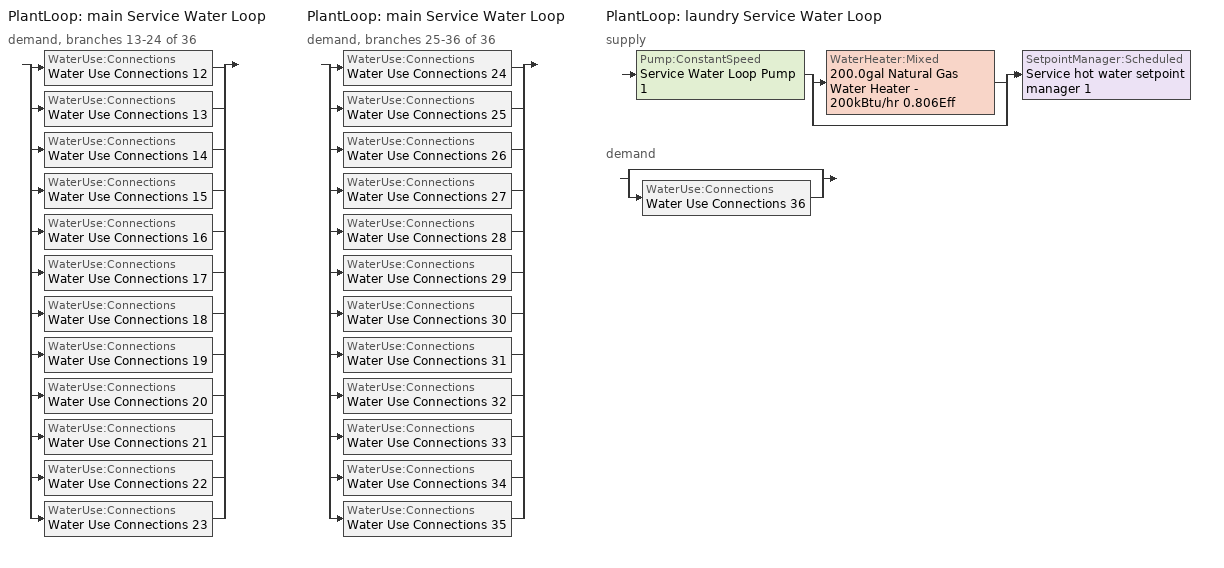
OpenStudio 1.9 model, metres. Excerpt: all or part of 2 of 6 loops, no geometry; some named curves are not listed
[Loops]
PlantLoop 'main Service Water Loop'
 demand, branches 13-24 of 36: split
  | WaterUse:Connections 'Water Use Connections 12'
  | WaterUse:Connections 'Water Use Connections 13'
  | WaterUse:Connections 'Water Use Connections 14'
  | WaterUse:Connections 'Water Use Connections 15'
  | WaterUse:Connections 'Water Use Connections 16'
  | WaterUse:Connections 'Water Use Connections 17'
  | WaterUse:Connections 'Water Use Connections 18'
  | WaterUse:Connections 'Water Use Connections 19'
  | WaterUse:Connections 'Water Use Connections 20'
  | WaterUse:Connections 'Water Use Connections 21'
  | WaterUse:Connections 'Water Use Connections 22'
  | WaterUse:Connections 'Water Use Connections 23'
PlantLoop 'main Service Water Loop'
 demand, branches 25-36 of 36: split
  | WaterUse:Connections 'Water Use Connections 24'
  | WaterUse:Connections 'Water Use Connections 25'
  | WaterUse:Connections 'Water Use Connections 26'
  | WaterUse:Connections 'Water Use Connections 27'
  | WaterUse:Connections 'Water Use Connections 28'
  | WaterUse:Connections 'Water Use Connections 29'
  | WaterUse:Connections 'Water Use Connections 30'
  | WaterUse:Connections 'Water Use Connections 31'
  | WaterUse:Connections 'Water Use Connections 32'
  | WaterUse:Connections 'Water Use Connections 33'
  | WaterUse:Connections 'Water Use Connections 34'
  | WaterUse:Connections 'Water Use Connections 35'
PlantLoop 'laundry Service Water Loop'
 supply: Pump:ConstantSpeed 'Service Water Loop Pump 1' > split
  | WaterHeater:Mixed '200.0gal Natural Gas Water Heater - 200kBtu/hr 0.806Eff'
  | bypass
  join > SetpointManager:Scheduled 'Service hot water setpoint manager 1'
 demand: split
  | bypass
  | WaterUse:Connections 'Water Use Connections 36'
[Coil:Cooling:DX:SingleSpeed] Availability Schedule=Always On Discrete; Rated Total Cooling Capacity {W}=autosize; Rated Sensible Heat Ratio=autosize; Rated Air Flow Rate {m3/s}=autosize; Rated Evaporator Fan Power Per Volume Flow Rate {W/(m3/s)}=773.3; Condenser Type=AirCooled; Evaporative Condenser Effectiveness=0; Evaporative Condenser Air Flow Rate {m3/s}=Autosize; Evaporative Condenser Pump Rated Power Consumption {W}=Autosize; Crankcase Heater Capacity {W}=0; Maximum Outdoor Dry-Bulb Temperature for Crankcase Heater Operation {C}=0; Basin Heater Capacity {W/K}=0; Basin Heater Setpoint Temperature {C}=10
Name | Rated COP {W/W} | Total Cooling Capacity Function of Temperature Curve | Total Cooling Capacity Function of Flow Fraction Curve | Energy Input Ratio Function of Temperature Curve | Energy Input Ratio Function of Flow Fraction Curve | Part Load Fraction Correlation Curve
GuestRoom224 ZN PTAC 1spd DX AC Clg Coil 11kBtu/hr 10.497806073772919EER | 3.63162 | PSZ-Fine Storage DX Coil Cap-FT 21 | DX Coil Cap-FF 21 | PSZ-AC DX Coil EIR-FT 21 | Split DX Coil EIR-FF 21 | HPACCOOLPLFFPLR 21
GuestRoom301 ZN PTAC 1spd DX AC Clg Coil 4kBtu/hr 11.700000000000001EER | 4.0319 | PSZ-Fine Storage DX Coil Cap-FT 22 | DX Coil Cap-FF 22 | PSZ-AC DX Coil EIR-FT 22 | Split DX Coil EIR-FF 22 | HPACCOOLPLFFPLR 22
GuestRoom302_305 ZN PTAC 1spd DX AC Clg Coil 9kBtu/hr 11.08743662960536EER | 3.82794 | PSZ-Fine Storage DX Coil Cap-FT 23 | DX Coil Cap-FF 23 | PSZ-AC DX Coil EIR-FT 23 | Split DX Coil EIR-FF 23 | HPACCOOLPLFFPLR 23
GuestRoom306_308 ZN PTAC 1spd DX AC Clg Coil 8kBtu/hr 11.508174086192541EER | 3.96803 | PSZ-Fine Storage DX Coil Cap-FT 24 | DX Coil Cap-FF 24 | PSZ-AC DX Coil EIR-FT 24 | Split DX Coil EIR-FF 24 | HPACCOOLPLFFPLR 24
GuestRoom309_312 ZN PTAC 1spd DX AC Clg Coil 32kBtu/hr 9.3EER | 3.23281 | PSZ-Fine Storage DX Coil Cap-FT 25 | DX Coil Cap-FF 25 | PSZ-AC DX Coil EIR-FT 25 | Split DX Coil EIR-FF 25 | HPACCOOLPLFFPLR 25
GuestRoom313 ZN PTAC 1spd DX AC Clg Coil 3kBtu/hr 11.700000000000001EER | 4.0319 | PSZ-Fine Storage DX Coil Cap-FT 26 | DX Coil Cap-FF 26 | PSZ-AC DX Coil EIR-FT 26 | Split DX Coil EIR-FF 26 | HPACCOOLPLFFPLR 26
GuestRoom314 ZN PTAC 1spd DX AC Clg Coil 11kBtu/hr 10.587220667632359EER | 3.6614 | PSZ-Fine Storage DX Coil Cap-FT 27 | DX Coil Cap-FF 27 | PSZ-AC DX Coil EIR-FT 27 | Split DX Coil EIR-FF 27 | HPACCOOLPLFFPLR 27
GuestRoom315_318 ZN PTAC 1spd DX AC Clg Coil 43kBtu/hr 9.3EER | 3.23281 | PSZ-Fine Storage DX Coil Cap-FT 28 | DX Coil Cap-FF 28 | PSZ-AC DX Coil EIR-FT 28 | Split DX Coil EIR-FF 28 | HPACCOOLPLFFPLR 28
GuestRoom319 ZN PTAC 1spd DX AC Clg Coil 5kBtu/hr 11.700000000000001EER | 4.0319 | PSZ-Fine Storage DX Coil Cap-FT 29 | DX Coil Cap-FF 29 | PSZ-AC DX Coil EIR-FT 29 | Split DX Coil EIR-FF 29 | HPACCOOLPLFFPLR 29
GuestRoom320_323 ZN PTAC 1spd DX AC Clg Coil 36kBtu/hr 9.3EER | 3.23281 | PSZ-Fine Storage DX Coil Cap-FT 30 | DX Coil Cap-FF 30 | PSZ-AC DX Coil EIR-FT 30 | Split DX Coil EIR-FF 30 | HPACCOOLPLFFPLR 30
GuestRoom324 ZN PTAC 1spd DX AC Clg Coil 3kBtu/hr 11.700000000000001EER | 4.0319 | PSZ-Fine Storage DX Coil Cap-FT 31 | DX Coil Cap-FF 31 | PSZ-AC DX Coil EIR-FT 31 | Split DX Coil EIR-FF 31 | HPACCOOLPLFFPLR 31
GuestRoom401 ZN PTAC 1spd DX AC Clg Coil 12kBtu/hr 10.077103909527477EER | 3.49155 | PSZ-Fine Storage DX Coil Cap-FT 32 | DX Coil Cap-FF 32 | PSZ-AC DX Coil EIR-FT 32 | Split DX Coil EIR-FF 32 | HPACCOOLPLFFPLR 32
GuestRoom402_405 ZN PTAC 1spd DX AC Clg Coil 15kBtu/hr 9.447119833205907EER | 3.2818 | PSZ-Fine Storage DX Coil Cap-FT 33 | DX Coil Cap-FF 33 | PSZ-AC DX Coil EIR-FT 33 | Split DX Coil EIR-FF 33 | HPACCOOLPLFFPLR 33
GuestRoom406_408 ZN PTAC 1spd DX AC Clg Coil 12kBtu/hr 10.170289877612092EER | 3.52258 | PSZ-Fine Storage DX Coil Cap-FT 34 | DX Coil Cap-FF 34 | PSZ-AC DX Coil EIR-FT 34 | Split DX Coil EIR-FF 34 | HPACCOOLPLFFPLR 34
GuestRoom409_412 ZN PTAC 1spd DX AC Clg Coil 41kBtu/hr 9.3EER | 3.23281 | PSZ-Fine Storage DX Coil Cap-FT 35 | DX Coil Cap-FF 35 | PSZ-AC DX Coil EIR-FT 35 | Split DX Coil EIR-FF 35 | HPACCOOLPLFFPLR 35
[PlantLoop]
laundry Service Water Loop: Maximum Loop Temperature {C}=60; Minimum Loop Temperature {C}=10; Plant Loop Volume {m3}=Autocalculate; Load Distribution Scheme=Optimal
[Sizing:Plant]
laundry Service Water Loop: Loop Type=Heating; Design Loop Exit Temperature {C}=60; Loop Design Temperature Difference {deltaC}=5; Sizing Option=NonCoincident; Zone Timesteps in Averaging Window=1; Coincident Sizing Factor Mode=None
[SetpointManager:Scheduled]
Service hot water setpoint manager 1: Control Variable=Temperature; Schedule=Service Water Loop Temp - 140.0F 1
[Pump:ConstantSpeed]
Service Water Loop Pump 1: Rated Flow Rate {m3/s}=autosize; Rated Pump Head {Pa}=0.001; Rated Power Consumption {W}=autosize; Motor Efficiency=0.3; Fraction of Motor Inefficiencies to Fluid Stream=0; Pump Control Type=Intermittent
[WaterHeater:Mixed]
200.0gal Natural Gas Water Heater - 200kBtu/hr 0.806Eff: Tank Volume {m3}=0.757082; Setpoint Temperature Schedule=Service Water Loop Temp - 140.0F 1; Deadband Temperature Difference {deltaC}=2; Maximum Temperature Limit {C}=82.2222; Heater Control Type=Cycle; Heater Maximum Capacity {W}=58614.2; Heater Fuel Type=NaturalGas; Heater Thermal Efficiency=0.805778; Off Cycle Parasitic Fuel Consumption Rate {W}=19.9992; Off Cycle Parasitic Fuel Type=NaturalGas; Off Cycle Parasitic Heat Fraction to Tank=0.8; On Cycle Parasitic Fuel Consumption Rate {W}=19.9992; On Cycle Parasitic Fuel Type=NaturalGas; On Cycle Parasitic Heat Fraction to Tank=0; Ambient Temperature Indicator=Schedule; Ambient Temperature Schedule=Water Heater Ambient Temp Schedule - 70F 1; Off Cycle Loss Coefficient to Ambient Temperature {W/K}=8.70878; On Cycle Loss Coefficient to Ambient Temperature {W/K}=8.70878; Use Side Effectiveness=1; Source Side Effectiveness=1; Use Side Design Flow Rate {m3/s}=autosize; Source Side Design Flow Rate {m3/s}=autosize; Indirect Water Heating Recovery Time {hr}=1.5
[WaterUse:Connections]
Name | Water Use Equipment Name 1
Water Use Connections 12 | Guestroom309_312 Service Water Use 0.15gal/min
Water Use Connections 13 | Guestroom314 Service Water Use 0.04gal/min
Water Use Connections 14 | Guestroom315_318 Service Water Use 0.15gal/min
Water Use Connections 15 | Guestroom320_323 Service Water Use 0.15gal/min
Water Use Connections 16 | Guestroom101 Service Water Use 0.04gal/min
Water Use Connections 17 | Guestroom102 Service Water Use 0.04gal/min
Water Use Connections 18 | Guestroom201 Service Water Use 0.04gal/min
Water Use Connections 19 | Guestroom215_218 Service Water Use 0.15gal/min
Water Use Connections 20 | Guestroom301 Service Water Use 0.04gal/min
Water Use Connections 21 | Guestroom302_305 Service Water Use 0.15gal/min
Water Use Connections 22 | Guestroom306_308 Service Water Use 0.12gal/min
Water Use Connections 23 | Guestroom313 Service Water Use 0.04gal/min
Water Use Connections 24 | Guestroom319 Service Water Use 0.04gal/min
Water Use Connections 25 | Guestroom324 Service Water Use 0.04gal/min
Water Use Connections 26 | Guestroom401 Service Water Use 0.04gal/min
Water Use Connections 27 | Guestroom409_412 Service Water Use 0.15gal/min
Water Use Connections 28 | Guestroom415_418 Service Water Use 0.15gal/min
Water Use Connections 29 | Guestroom419 Service Water Use 0.04gal/min
Water Use Connections 30 | Guestroom420_423 Service Water Use 0.15gal/min
Water Use Connections 31 | Guestroom424 Service Water Use 0.04gal/min
Water Use Connections 32 | Guestroom402_405 Service Water Use 0.15gal/min
Water Use Connections 33 | Guestroom406_408 Service Water Use 0.12gal/min
Water Use Connections 34 | Guestroom413 Service Water Use 0.04gal/min
Water Use Connections 35 | Guestroom414 Service Water Use 0.04gal/min
Water Use Connections 36 | Laundry Service Water Use 2.05gal/min
[WaterUse:Equipment:Definition]
Name | Peak Flow Rate {m3/s} | Target Temperature Schedule | Sensible Fraction Schedule | Latent Fraction Schedule
Guestroom309_312 Service Water Use Def 0.15gal/min | 9.33801e-06 | Schedule Ruleset 38 | Schedule Ruleset 36 | Schedule Ruleset 37
Guestroom314 Service Water Use Def 0.04gal/min | 2.33434e-06 | Schedule Ruleset 41 | Schedule Ruleset 39 | Schedule Ruleset 40
Guestroom315_318 Service Water Use Def 0.15gal/min | 9.33735e-06 | Schedule Ruleset 44 | Schedule Ruleset 42 | Schedule Ruleset 43
Guestroom320_323 Service Water Use Def 0.15gal/min | 9.33735e-06 | Schedule Ruleset 47 | Schedule Ruleset 45 | Schedule Ruleset 46
Guestroom101 Service Water Use Def 0.04gal/min | 2.3345e-06 | Schedule Ruleset 50 | Schedule Ruleset 48 | Schedule Ruleset 49
Guestroom102 Service Water Use Def 0.04gal/min | 2.3345e-06 | Schedule Ruleset 53 | Schedule Ruleset 51 | Schedule Ruleset 52
Guestroom201 Service Water Use Def 0.04gal/min | 2.3345e-06 | Schedule Ruleset 56 | Schedule Ruleset 54 | Schedule Ruleset 55
Guestroom215_218 Service Water Use Def 0.15gal/min | 9.33735e-06 | Schedule Ruleset 59 | Schedule Ruleset 57 | Schedule Ruleset 58
Guestroom301 Service Water Use Def 0.04gal/min | 2.3345e-06 | Schedule Ruleset 62 | Schedule Ruleset 60 | Schedule Ruleset 61
Guestroom302_305 Service Water Use Def 0.15gal/min | 9.33801e-06 | Schedule Ruleset 65 | Schedule Ruleset 63 | Schedule Ruleset 64
Guestroom306_308 Service Water Use Def 0.12gal/min | 7.54224e-06 | Schedule Ruleset 68 | Schedule Ruleset 66 | Schedule Ruleset 67
Guestroom313 Service Water Use Def 0.04gal/min | 2.3345e-06 | Schedule Ruleset 71 | Schedule Ruleset 69 | Schedule Ruleset 70
Guestroom319 Service Water Use Def 0.04gal/min | 2.33434e-06 | Schedule Ruleset 74 | Schedule Ruleset 72 | Schedule Ruleset 73
Guestroom324 Service Water Use Def 0.04gal/min | 2.33434e-06 | Schedule Ruleset 77 | Schedule Ruleset 75 | Schedule Ruleset 76
Guestroom401 Service Water Use Def 0.04gal/min | 2.3345e-06 | Schedule Ruleset 80 | Schedule Ruleset 78 | Schedule Ruleset 79
Guestroom409_412 Service Water Use Def 0.15gal/min | 9.33801e-06 | Schedule Ruleset 83 | Schedule Ruleset 81 | Schedule Ruleset 82
Guestroom415_418 Service Water Use Def 0.15gal/min | 9.33735e-06 | Schedule Ruleset 86 | Schedule Ruleset 84 | Schedule Ruleset 85
Guestroom419 Service Water Use Def 0.04gal/min | 2.33434e-06 | Schedule Ruleset 89 | Schedule Ruleset 87 | Schedule Ruleset 88
Guestroom420_423 Service Water Use Def 0.15gal/min | 9.33735e-06 | Schedule Ruleset 92 | Schedule Ruleset 90 | Schedule Ruleset 91
Guestroom424 Service Water Use Def 0.04gal/min | 2.33434e-06 | Schedule Ruleset 95 | Schedule Ruleset 93 | Schedule Ruleset 94
Guestroom402_405 Service Water Use Def 0.15gal/min | 9.33801e-06 | Schedule Ruleset 98 | Schedule Ruleset 96 | Schedule Ruleset 97
Guestroom406_408 Service Water Use Def 0.12gal/min | 7.54224e-06 | Schedule Ruleset 101 | Schedule Ruleset 99 | Schedule Ruleset 100
Guestroom413 Service Water Use Def 0.04gal/min | 2.3345e-06 | Schedule Ruleset 104 | Schedule Ruleset 102 | Schedule Ruleset 103
Guestroom414 Service Water Use Def 0.04gal/min | 2.33434e-06 | Schedule Ruleset 107 | Schedule Ruleset 105 | Schedule Ruleset 106
Laundry Service Water Use Def 2.05gal/min | 0.000129335 | Schedule Ruleset 112 | Schedule Ruleset 110 | Schedule Ruleset 111
[WaterUse:Equipment]
Name | Water Use Equipment Definition | Flow Rate Fraction Schedule
Guestroom309_312 Service Water Use 0.15gal/min | Guestroom309_312 Service Water Use Def 0.15gal/min | HotelSmall GuestRoom_SHW_Sch
Guestroom314 Service Water Use 0.04gal/min | Guestroom314 Service Water Use Def 0.04gal/min | HotelSmall GuestRoom_SHW_Sch
Guestroom315_318 Service Water Use 0.15gal/min | Guestroom315_318 Service Water Use Def 0.15gal/min | HotelSmall GuestRoom_SHW_Sch
Guestroom320_323 Service Water Use 0.15gal/min | Guestroom320_323 Service Water Use Def 0.15gal/min | HotelSmall GuestRoom_SHW_Sch
Guestroom101 Service Water Use 0.04gal/min | Guestroom101 Service Water Use Def 0.04gal/min | HotelSmall AlwaysOff
Guestroom102 Service Water Use 0.04gal/min | Guestroom102 Service Water Use Def 0.04gal/min | HotelSmall AlwaysOff
Guestroom201 Service Water Use 0.04gal/min | Guestroom201 Service Water Use Def 0.04gal/min | HotelSmall AlwaysOff
Guestroom215_218 Service Water Use 0.15gal/min | Guestroom215_218 Service Water Use Def 0.15gal/min | HotelSmall AlwaysOff
Guestroom301 Service Water Use 0.04gal/min | Guestroom301 Service Water Use Def 0.04gal/min | HotelSmall AlwaysOff
Guestroom302_305 Service Water Use 0.15gal/min | Guestroom302_305 Service Water Use Def 0.15gal/min | HotelSmall AlwaysOff
Guestroom306_308 Service Water Use 0.12gal/min | Guestroom306_308 Service Water Use Def 0.12gal/min | HotelSmall AlwaysOff
Guestroom313 Service Water Use 0.04gal/min | Guestroom313 Service Water Use Def 0.04gal/min | HotelSmall AlwaysOff
Guestroom319 Service Water Use 0.04gal/min | Guestroom319 Service Water Use Def 0.04gal/min | HotelSmall AlwaysOff
Guestroom324 Service Water Use 0.04gal/min | Guestroom324 Service Water Use Def 0.04gal/min | HotelSmall AlwaysOff
Guestroom401 Service Water Use 0.04gal/min | Guestroom401 Service Water Use Def 0.04gal/min | HotelSmall GuestRoom_SHW_Sch
Guestroom409_412 Service Water Use 0.15gal/min | Guestroom409_412 Service Water Use Def 0.15gal/min | HotelSmall GuestRoom_SHW_Sch
Guestroom415_418 Service Water Use 0.15gal/min | Guestroom415_418 Service Water Use Def 0.15gal/min | HotelSmall GuestRoom_SHW_Sch
Guestroom419 Service Water Use 0.04gal/min | Guestroom419 Service Water Use Def 0.04gal/min | HotelSmall GuestRoom_SHW_Sch
Guestroom420_423 Service Water Use 0.15gal/min | Guestroom420_423 Service Water Use Def 0.15gal/min | HotelSmall GuestRoom_SHW_Sch
Guestroom424 Service Water Use 0.04gal/min | Guestroom424 Service Water Use Def 0.04gal/min | HotelSmall GuestRoom_SHW_Sch
Guestroom402_405 Service Water Use 0.15gal/min | Guestroom402_405 Service Water Use Def 0.15gal/min | HotelSmall AlwaysOff
Guestroom406_408 Service Water Use 0.12gal/min | Guestroom406_408 Service Water Use Def 0.12gal/min | HotelSmall AlwaysOff
Guestroom413 Service Water Use 0.04gal/min | Guestroom413 Service Water Use Def 0.04gal/min | HotelSmall AlwaysOff
Guestroom414 Service Water Use 0.04gal/min | Guestroom414 Service Water Use Def 0.04gal/min | HotelSmall AlwaysOff
Laundry Service Water Use 2.05gal/min | Laundry Service Water Use Def 2.05gal/min | HotelSmall LaundryRoom_SHW_Sch
[Schedule:Ruleset]
HotelSmall AlwaysOff: Default Day Schedule=HotelSmall AlwaysOff Default; Summer Design Day Schedule=HotelSmall AlwaysOff Summer Design Day; Winter Design Day Schedule=HotelSmall AlwaysOff Winter Design Day
HotelSmall GuestRoom_SHW_Sch: Default Day Schedule=HotelSmall GuestRoom_SHW_Sch Default; Summer Design Day Schedule=HotelSmall GuestRoom_SHW_Sch Summer Design Day; Winter Design Day Schedule=HotelSmall GuestRoom_SHW_Sch Winter Design Day
Schedule Ruleset 36: Default Day Schedule=Schedule Day 124
Schedule Ruleset 37: Default Day Schedule=Schedule Day 125
Schedule Ruleset 38: Default Day Schedule=Schedule Day 126
Schedule Ruleset 39: Default Day Schedule=Schedule Day 127
Schedule Ruleset 40: Default Day Schedule=Schedule Day 128
Schedule Ruleset 41: Default Day Schedule=Schedule Day 129
Schedule Ruleset 42: Default Day Schedule=Schedule Day 130
Schedule Ruleset 43: Default Day Schedule=Schedule Day 131
Schedule Ruleset 44: Default Day Schedule=Schedule Day 132
Schedule Ruleset 45: Default Day Schedule=Schedule Day 133
Schedule Ruleset 46: Default Day Schedule=Schedule Day 134
Schedule Ruleset 47: Default Day Schedule=Schedule Day 135
Schedule Ruleset 48: Default Day Schedule=Schedule Day 136
Schedule Ruleset 49: Default Day Schedule=Schedule Day 137
Schedule Ruleset 50: Default Day Schedule=Schedule Day 138
Schedule Ruleset 51: Default Day Schedule=Schedule Day 139
Schedule Ruleset 52: Default Day Schedule=Schedule Day 140
Schedule Ruleset 53: Default Day Schedule=Schedule Day 141
Schedule Ruleset 54: Default Day Schedule=Schedule Day 142
Schedule Ruleset 55: Default Day Schedule=Schedule Day 143
Schedule Ruleset 56: Default Day Schedule=Schedule Day 144
Schedule Ruleset 57: Default Day Schedule=Schedule Day 145
Schedule Ruleset 58: Default Day Schedule=Schedule Day 146
Schedule Ruleset 59: Default Day Schedule=Schedule Day 147
Schedule Ruleset 60: Default Day Schedule=Schedule Day 148
Schedule Ruleset 61: Default Day Schedule=Schedule Day 149
Schedule Ruleset 62: Default Day Schedule=Schedule Day 150
Schedule Ruleset 63: Default Day Schedule=Schedule Day 151
Schedule Ruleset 64: Default Day Schedule=Schedule Day 152
Schedule Ruleset 65: Default Day Schedule=Schedule Day 153
Schedule Ruleset 66: Default Day Schedule=Schedule Day 154
Schedule Ruleset 67: Default Day Schedule=Schedule Day 155
Schedule Ruleset 68: Default Day Schedule=Schedule Day 156
Schedule Ruleset 69: Default Day Schedule=Schedule Day 157
Schedule Ruleset 70: Default Day Schedule=Schedule Day 158
Schedule Ruleset 71: Default Day Schedule=Schedule Day 159
Schedule Ruleset 72: Default Day Schedule=Schedule Day 160
Schedule Ruleset 73: Default Day Schedule=Schedule Day 161
Schedule Ruleset 74: Default Day Schedule=Schedule Day 162
Schedule Ruleset 75: Default Day Schedule=Schedule Day 163
Schedule Ruleset 76: Default Day Schedule=Schedule Day 164
Schedule Ruleset 77: Default Day Schedule=Schedule Day 165
Schedule Ruleset 78: Default Day Schedule=Schedule Day 166
Schedule Ruleset 79: Default Day Schedule=Schedule Day 167
Schedule Ruleset 80: Default Day Schedule=Schedule Day 168
Schedule Ruleset 81: Default Day Schedule=Schedule Day 169
Schedule Ruleset 82: Default Day Schedule=Schedule Day 170
Schedule Ruleset 83: Default Day Schedule=Schedule Day 171
Schedule Ruleset 84: Default Day Schedule=Schedule Day 172
Schedule Ruleset 85: Default Day Schedule=Schedule Day 173
Schedule Ruleset 86: Default Day Schedule=Schedule Day 174
Schedule Ruleset 87: Default Day Schedule=Schedule Day 175
Schedule Ruleset 88: Default Day Schedule=Schedule Day 176
Schedule Ruleset 89: Default Day Schedule=Schedule Day 177
Schedule Ruleset 90: Default Day Schedule=Schedule Day 178
Schedule Ruleset 91: Default Day Schedule=Schedule Day 179
Schedule Ruleset 92: Default Day Schedule=Schedule Day 180
Schedule Ruleset 93: Default Day Schedule=Schedule Day 181
Schedule Ruleset 94: Default Day Schedule=Schedule Day 182
Schedule Ruleset 95: Default Day Schedule=Schedule Day 183
Schedule Ruleset 96: Default Day Schedule=Schedule Day 184
Schedule Ruleset 97: Default Day Schedule=Schedule Day 185
Schedule Ruleset 98: Default Day Schedule=Schedule Day 186
Schedule Ruleset 99: Default Day Schedule=Schedule Day 187
Schedule Ruleset 100: Default Day Schedule=Schedule Day 188
Schedule Ruleset 101: Default Day Schedule=Schedule Day 189
Schedule Ruleset 102: Default Day Schedule=Schedule Day 190
Schedule Ruleset 103: Default Day Schedule=Schedule Day 191
Schedule Ruleset 104: Default Day Schedule=Schedule Day 192
Schedule Ruleset 105: Default Day Schedule=Schedule Day 193
Schedule Ruleset 106: Default Day Schedule=Schedule Day 194
Schedule Ruleset 107: Default Day Schedule=Schedule Day 195
Service Water Loop Temp - 140.0F 1: Default Day Schedule=Service Water Loop Temp - 140.0F Default 1
Water Heater Ambient Temp Schedule - 70F 1: Default Day Schedule=Water Heater Ambient Temp Schedule - 70F Default 1
Schedule Ruleset 110: Default Day Schedule=Schedule Day 198
Schedule Ruleset 111: Default Day Schedule=Schedule Day 199
Schedule Ruleset 112: Default Day Schedule=Schedule Day 200
HotelSmall LaundryRoom_SHW_Sch: Default Day Schedule=HotelSmall LaundryRoom_SHW_Sch Default; Summer Design Day Schedule=HotelSmall LaundryRoom_SHW_Sch Summer Design Day; Winter Design Day Schedule=HotelSmall LaundryRoom_SHW_Sch Winter Design Day
[Schedule:Day]
HotelSmall AlwaysOff Default; HotelSmall AlwaysOff Winter Design Day; HotelSmall AlwaysOff Summer Design Day: 24, 0, 0
HotelSmall GuestRoom_SHW_Sch Default; HotelSmall GuestRoom_SHW_Sch Winter Design Day; HotelSmall GuestRoom_SHW_Sch Summer Design Day: 1, 0, 0.2, 4, 0, 0.15, 5, 0, 0.2, 6, 0, 0.25, 7, 0, 0.35, 8, 0, 0.6, 9, 0, 0.8, 10, 0, 0.55, 11, 0, 0.4, 12, 0, 0.3, 17, 0, 0.2, 18, 0, 0.25, 19, 0, 0.3, 22, 0, 0.4, 23, 0, 0.6, 24, 0, 0.35
HotelSmall GuestRoom_SHW_Sch Wkdy Day: 1, 0, 0.2, 4, 0, 0.15, 5, 0, 0.2, 6, 0, 0.35, 7, 0, 0.6, 8, 0, 0.8, 9, 0, 0.55, 10, 0, 0.4, 11, 0, 0.3, 17, 0, 0.2, 18, 0, 0.3, 19, 0, 0.55, 21, 0, 0.4, 22, 0, 0.6, 23, 0, 0.45, 24, 0, 0.25
Schedule Day 124; Schedule Day 127; Schedule Day 130; Schedule Day 133; Schedule Day 136; Schedule Day 139; Schedule Day 142; Schedule Day 145; Schedule Day 148; Schedule Day 151; Schedule Day 154; Schedule Day 157; Schedule Day 160; Schedule Day 163; Schedule Day 166; Schedule Day 169; Schedule Day 172; Schedule Day 175; Schedule Day 178; Schedule Day 181; Schedule Day 184; Schedule Day 187; Schedule Day 190; Schedule Day 193; Schedule Day 198: 24, 0, 0.2
Schedule Day 125; Schedule Day 128; Schedule Day 131; Schedule Day 134; Schedule Day 137; Schedule Day 140; Schedule Day 143; Schedule Day 146; Schedule Day 149; Schedule Day 152; Schedule Day 155; Schedule Day 158; Schedule Day 161; Schedule Day 164; Schedule Day 167; Schedule Day 170; Schedule Day 173; Schedule Day 176; Schedule Day 179; Schedule Day 182; Schedule Day 185; Schedule Day 188; Schedule Day 191; Schedule Day 194; Schedule Day 199: 24, 0, 0.05
Schedule Day 126; Schedule Day 129; Schedule Day 132; Schedule Day 135; Schedule Day 138; Schedule Day 141; Schedule Day 144; Schedule Day 147; Schedule Day 150; Schedule Day 153; Schedule Day 156; Schedule Day 159; Schedule Day 162; Schedule Day 165; Schedule Day 168; Schedule Day 171; Schedule Day 174; Schedule Day 177; Schedule Day 180; Schedule Day 183; Schedule Day 186; Schedule Day 189; Schedule Day 192; Schedule Day 195; Service Water Loop Temp - 140.0F Default 1: 24, 0, 60
Water Heater Ambient Temp Schedule - 70F Default 1: 24, 0, 21.1111
Schedule Day 200: 24, 0, 82.2222
HotelSmall LaundryRoom_SHW_Sch Default; HotelSmall LaundryRoom_SHW_Sch Winter Design Day; HotelSmall LaundryRoom_SHW_Sch Summer Design Day: 8, 0, 0, 16, 0, 1, 24, 0, 0
[Schedule:Rule]
Schedule Rule 13: Schedule Ruleset=HotelSmall GuestRoom_SHW_Sch; Rule Order=0; Day Schedule=HotelSmall GuestRoom_SHW_Sch Wkdy Day; Apply Monday=Yes; Apply Tuesday=Yes; Apply Wednesday=Yes; Apply Thursday=Yes; Apply Friday=Yes; Date Specification Type=DateRange; Start Month=1; Start Day=1; End Month=12; End Day=31
